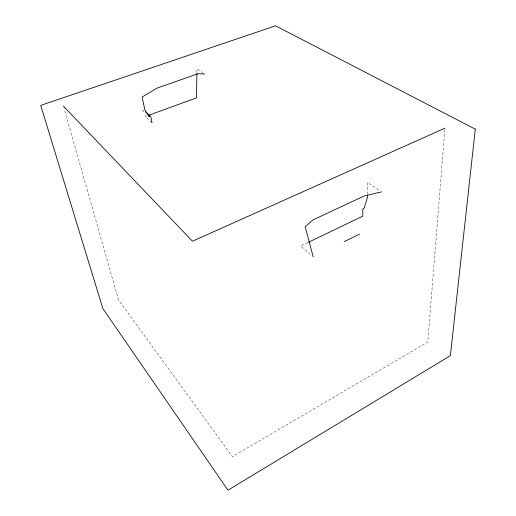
<?xml version="1.0" encoding="UTF-8"?>
<svg xmlns="http://www.w3.org/2000/svg" width="516" height="516" viewBox="0 0 516 516"><rect width="100%" height="100%" fill="white"/><g stroke="black" fill="none" stroke-linecap="round" stroke-linejoin="round"><path stroke-width="0.39" stroke-dasharray="2.58 1.94" d="M367.534 194.261L367.598 182.47L380.111 191.004M196.899 72.698L196.957 68.776L202.704 72.724M444.831 129.761L427.751 342.076L232.413 456.679L118.525 299.977L64.023 108.379M307.788 242.591L300.66 246.016L311.419 255.33M147.402 115.765L145.093 116.61L151.994 122.66M143.803 110.43L142.642 110.856L144.944 112.856"/><path stroke-width="0.77" d="M367.527 195.042L367.515 197.389L364.09 208.335L362.78 208.961L362.78 216.152L308.504 242.249M196.886 73.485L196.531 97.821L148.905 115.216M344.256 241.623L359.458 234.154M444.96 128.161L192.455 241.23L63.365 106.064M381.427 191.9L363.993 196.041L312.973 219.932L305.137 226.737L313.212 256.878M204.62 74.04L198.157 73.672L156.78 88.217L142.164 97.047L144.828 109.889L149.55 116.855L148.402 115.855M145.538 111.933L150.73 116.422L151.994 122.66M475.294 129.155L450.371 355.647L227.982 490.2L102.839 308.536L40.706 105.393L275.544 25.8L475.294 129.155"/></g></svg>
